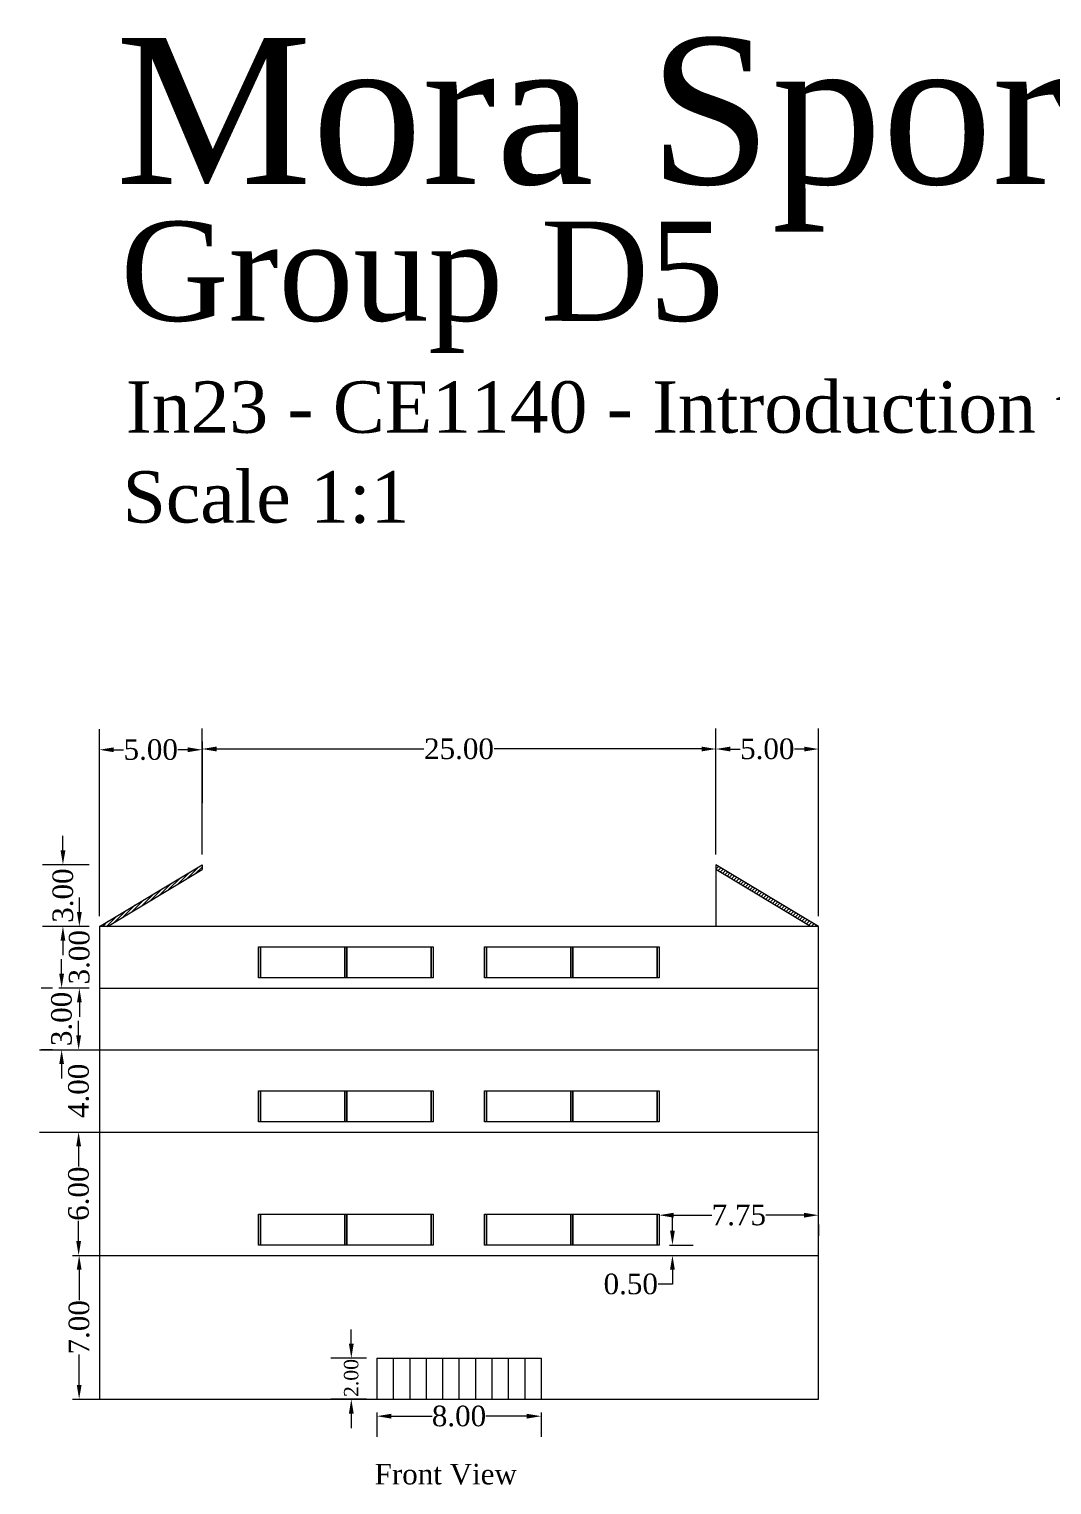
# Model space of a CAD drawing. Header units: metres. Extents: x 31 to 289, y -25 to 127.
# Drawn here: x 42.4 to 92.2, y 55.8 to 126.6 of the extents above; entities that cross this region are included whole.
import ezdxf

# ---------------------------------------------------------------- set-up
doc = ezdxf.new("R2010")
doc.units = ezdxf.units.M
doc.header["$MEASUREMENT"] = 0
for name, color, linetype in [('dim', 50, 'Continuous'), ('dw', 160, 'Continuous'), ('txt', 130, 'Continuous')]:
    doc.layers.add(name, color=color, linetype=linetype)
doc.styles.get("Standard").update_dxf_attribs({"font": 'times.ttf', "height": 1})
doc.dimstyles.new('1-1m', dxfattribs={"dimtxt": 0.7, "dimasz": 0.7, "dimexe": 1, "dimexo": 0.5, "dimgap": 0.09, "dimtad": 0, "dimtoh": 1, "dimzin": 0, "dimdsep": 46, "dimtxsty": 'Standard', "dimcen": 0.09, "dimclrd": 2, "dimclrt": 2, "dimadec": 0, "dimazin": 0, "dimtfac": 1, "dimtofl": 0, "dimtmove": 0, "dimatfit": 3, "dimfxl": 1, "dimtolj": 1, "dimtzin": 0, "dimarcsym": 0})

# ---------------------------------------------------------------- blocks, each defined once
blk = doc.blocks.new('*D158')
at = {"layer": 'Defpoints', "color": 0, "transparency": 16777216}
for p in [(45.813, 82.926), (44.839, 79.926), (45.813, 79.926)]:
    blk.add_point(p, dxfattribs=at)
at = {"layer": 'dim', "color": 2, "lineweight": -2, "transparency": 16777216}
for p, q in [((44.839, 83.626), (44.839, 84.326)), ((44.839, 79.226), (44.839, 78.526))]:
    blk.add_line(p, q, dxfattribs=at)
at = {"layer": 'dim', "color": 0, "lineweight": -2, "transparency": 16777216}
for p, q in [((45.313, 82.926), (43.839, 82.926)), ((45.313, 79.926), (43.839, 79.926))]:
    blk.add_line(p, q, dxfattribs=at)
at = {"layer": 'dim', "color": 2, "transparency": 16777216}
for points in [[(44.723, 83.626), (44.956, 83.626), (44.839, 82.926)], [(44.723, 79.226), (44.956, 79.226), (44.839, 79.926)]]:
    blk.add_solid(points, dxfattribs=at)
at = {"layer": 'dim', "color": 2, "transparency": 16777216, "insert": (44.839, 81.426), "char_height": 1, "attachment_point": 5, "rotation": 90}
blk.add_mtext('\\A1;3.00', dxfattribs=at)
blk = doc.blocks.new('*D159')
at = {"layer": 'Defpoints', "color": 0, "transparency": 16777216}
for p in [(44.033, 79.926), (43.976, 76.926), (44.033, 76.926)]:
    blk.add_point(p, dxfattribs=at)
at = {"layer": 'dim', "color": 2, "lineweight": -2, "transparency": 16777216}
for p, q in [((43.976, 80.626), (43.976, 81.326)), ((43.976, 76.226), (43.976, 75.526))]:
    blk.add_line(p, q, dxfattribs=at)
at = {"layer": 'dim', "color": 0, "lineweight": -2, "transparency": 16777216}
for p, q in [((43.533, 79.926), (42.976, 79.926)), ((43.533, 76.926), (42.976, 76.926))]:
    blk.add_line(p, q, dxfattribs=at)
at = {"layer": 'dim', "color": 2, "transparency": 16777216}
for points in [[(43.86, 80.626), (44.093, 80.626), (43.976, 79.926)], [(43.86, 76.226), (44.093, 76.226), (43.976, 76.926)]]:
    blk.add_solid(points, dxfattribs=at)
at = {"layer": 'dim', "color": 2, "transparency": 16777216, "insert": (43.976, 78.426), "char_height": 1, "attachment_point": 5, "rotation": 90}
blk.add_mtext('\\A1;3.00', dxfattribs=at)
blk = doc.blocks.new('*D160')
at = {"layer": 'Defpoints', "color": 0, "transparency": 16777216}
for p in [(42.394, 76.926), (42.394, 72.926), (44.804, 72.926)]:
    blk.add_point(p, dxfattribs=at)
at = {"layer": 'dim', "color": 2, "lineweight": -2, "transparency": 16777216}
for p, q in [((44.804, 77.626), (44.804, 78.326)), ((44.804, 72.226), (44.804, 71.526))]:
    blk.add_line(p, q, dxfattribs=at)
at = {"layer": 'dim', "color": 0, "lineweight": -2, "transparency": 16777216}
for p, q in [((42.894, 76.926), (45.804, 76.926)), ((42.894, 72.926), (45.804, 72.926))]:
    blk.add_line(p, q, dxfattribs=at)
at = {"layer": 'dim', "color": 2, "transparency": 16777216}
for points in [[(44.687, 77.626), (44.921, 77.626), (44.804, 76.926)], [(44.687, 72.226), (44.921, 72.226), (44.804, 72.926)]]:
    blk.add_solid(points, dxfattribs=at)
at = {"layer": 'dim', "color": 2, "transparency": 16777216, "insert": (44.804, 74.926), "char_height": 1, "attachment_point": 5, "rotation": 90}
blk.add_mtext('\\A1;4.00', dxfattribs=at)
blk = doc.blocks.new('*D161')
at = {"layer": 'Defpoints', "color": 0, "transparency": 16777216}
for p in [(44, 66.926), (44, 59.926), (44.829, 59.926)]:
    blk.add_point(p, dxfattribs=at)
at = {"layer": 'dim', "color": 0, "lineweight": -2, "transparency": 16777216}
for p, q in [((44.5, 66.926), (45.829, 66.926)), ((44.5, 59.926), (45.829, 59.926))]:
    blk.add_line(p, q, dxfattribs=at)
at = {"layer": 'dim', "color": 2, "lineweight": -2, "transparency": 16777216}
for p, q in [((44.829, 66.226), (44.829, 64.754)), ((44.829, 60.626), (44.829, 62.098))]:
    blk.add_line(p, q, dxfattribs=at)
at = {"layer": 'dim', "color": 2, "transparency": 16777216}
for points in [[(44.713, 66.226), (44.946, 66.226), (44.829, 66.926)], [(44.713, 60.626), (44.946, 60.626), (44.829, 59.926)]]:
    blk.add_solid(points, dxfattribs=at)
at = {"layer": 'dim', "color": 2, "transparency": 16777216, "insert": (44.829, 63.426), "char_height": 1, "attachment_point": 5, "rotation": 90}
blk.add_mtext('\\A1;7.00', dxfattribs=at)
blk = doc.blocks.new('*D162')
at = {"layer": 'Defpoints', "color": 0, "transparency": 16777216}
for p in [(43.999, 72.926), (43.999, 66.926), (44.804, 66.926)]:
    blk.add_point(p, dxfattribs=at)
at = {"layer": 'dim', "color": 0, "lineweight": -2, "transparency": 16777216}
for p, q in [((44.499, 72.926), (45.804, 72.926)), ((44.499, 66.926), (45.804, 66.926))]:
    blk.add_line(p, q, dxfattribs=at)
at = {"layer": 'dim', "color": 2, "lineweight": -2, "transparency": 16777216}
for p, q in [((44.804, 72.226), (44.804, 71.25)), ((44.804, 67.626), (44.804, 68.602))]:
    blk.add_line(p, q, dxfattribs=at)
at = {"layer": 'dim', "color": 2, "transparency": 16777216}
for points in [[(44.687, 72.226), (44.921, 72.226), (44.804, 72.926)], [(44.687, 67.626), (44.921, 67.626), (44.804, 66.926)]]:
    blk.add_solid(points, dxfattribs=at)
at = {"layer": 'dim', "color": 2, "transparency": 16777216, "insert": (44.804, 69.926), "char_height": 1, "attachment_point": 5, "rotation": 90}
blk.add_mtext('\\A1;6.00', dxfattribs=at)
blk = doc.blocks.new('*D163')
at = {"layer": 'Defpoints', "color": 0, "transparency": 16777216}
for p in [(75.813, 91.555), (75.813, 85.926), (80.813, 82.926)]:
    blk.add_point(p, dxfattribs=at)
at = {"layer": 'dim', "color": 0, "lineweight": -2, "transparency": 16777216}
for p, q in [((75.813, 86.426), (75.813, 92.555)), ((80.813, 83.426), (80.813, 92.555))]:
    blk.add_line(p, q, dxfattribs=at)
at = {"layer": 'dim', "color": 2, "lineweight": -2, "transparency": 16777216}
for p, q in [((76.513, 91.555), (76.992, 91.555)), ((80.113, 91.555), (79.633, 91.555))]:
    blk.add_line(p, q, dxfattribs=at)
at = {"layer": 'dim', "color": 2, "transparency": 16777216}
for points in [[(76.513, 91.672), (76.513, 91.438), (75.813, 91.555)], [(80.113, 91.672), (80.113, 91.438), (80.813, 91.555)]]:
    blk.add_solid(points, dxfattribs=at)
at = {"layer": 'dim', "color": 2, "transparency": 16777216, "insert": (78.313, 91.555), "char_height": 1, "attachment_point": 5}
blk.add_mtext('\\A1;5.00', dxfattribs=at)
blk = doc.blocks.new('*D164')
at = {"layer": 'Defpoints', "color": 0, "transparency": 16777216}
for p in [(50.813, 91.52), (50.813, 85.926), (45.813, 82.926)]:
    blk.add_point(p, dxfattribs=at)
at = {"layer": 'dim', "color": 0, "lineweight": -2, "transparency": 16777216}
for p, q in [((45.813, 83.426), (45.813, 92.52)), ((50.813, 86.426), (50.813, 92.52))]:
    blk.add_line(p, q, dxfattribs=at)
at = {"layer": 'dim', "color": 2, "lineweight": -2, "transparency": 16777216}
for p, q in [((46.513, 91.52), (46.992, 91.52)), ((50.113, 91.52), (49.633, 91.52))]:
    blk.add_line(p, q, dxfattribs=at)
at = {"layer": 'dim', "color": 2, "transparency": 16777216}
for points in [[(46.513, 91.636), (46.513, 91.403), (45.813, 91.52)], [(50.113, 91.636), (50.113, 91.403), (50.813, 91.52)]]:
    blk.add_solid(points, dxfattribs=at)
at = {"layer": 'dim', "color": 2, "transparency": 16777216, "insert": (48.313, 91.52), "char_height": 1, "attachment_point": 5}
blk.add_mtext('\\A1;5.00', dxfattribs=at)
blk = doc.blocks.new('*D165')
at = {"layer": 'Defpoints', "color": 0, "transparency": 16777216}
for p in [(44.041, 85.926), (45.813, 85.926), (45.813, 82.926)]:
    blk.add_point(p, dxfattribs=at)
at = {"layer": 'dim', "color": 2, "lineweight": -2, "transparency": 16777216}
for p, q in [((44.041, 86.626), (44.041, 87.326)), ((44.041, 82.226), (44.041, 81.526))]:
    blk.add_line(p, q, dxfattribs=at)
at = {"layer": 'dim', "color": 0, "lineweight": -2, "transparency": 16777216}
for p, q in [((45.313, 85.926), (43.041, 85.926)), ((45.313, 82.926), (43.041, 82.926))]:
    blk.add_line(p, q, dxfattribs=at)
at = {"layer": 'dim', "color": 2, "transparency": 16777216}
for points in [[(43.924, 86.626), (44.158, 86.626), (44.041, 85.926)], [(43.924, 82.226), (44.158, 82.226), (44.041, 82.926)]]:
    blk.add_solid(points, dxfattribs=at)
at = {"layer": 'dim', "color": 2, "transparency": 16777216, "insert": (44.041, 84.426), "char_height": 1, "attachment_point": 5, "rotation": 90}
blk.add_mtext('\\A1;3.00', dxfattribs=at)
blk = doc.blocks.new('*D166')
at = {"layer": 'Defpoints', "color": 0, "transparency": 16777216}
for p in [(75.813, 91.557), (50.813, 85.926), (75.813, 85.926)]:
    blk.add_point(p, dxfattribs=at)
at = {"layer": 'dim', "color": 0, "lineweight": -2, "transparency": 16777216}
for p, q in [((50.813, 86.426), (50.813, 92.557)), ((75.813, 86.426), (75.813, 92.557))]:
    blk.add_line(p, q, dxfattribs=at)
at = {"layer": 'dim', "color": 2, "lineweight": -2, "transparency": 16777216}
for p, q in [((51.513, 91.557), (61.604, 91.557)), ((75.113, 91.557), (65.022, 91.557))]:
    blk.add_line(p, q, dxfattribs=at)
at = {"layer": 'dim', "color": 2, "transparency": 16777216}
for points in [[(51.513, 91.674), (51.513, 91.44), (50.813, 91.557)], [(75.113, 91.674), (75.113, 91.44), (75.813, 91.557)]]:
    blk.add_solid(points, dxfattribs=at)
at = {"layer": 'dim', "color": 2, "transparency": 16777216, "insert": (63.313, 91.557), "char_height": 1, "attachment_point": 5}
blk.add_mtext('\\A1;25.00', dxfattribs=at)
blk = doc.blocks.new('*D177')
at = {"layer": 'Defpoints', "color": 0, "transparency": 16777216}
for p in [(58.072, 61.926), (59.315, 61.926), (59.315, 59.926)]:
    blk.add_point(p, dxfattribs=at)
at = {"layer": 'dim', "color": 2, "lineweight": -2, "transparency": 16777216}
for p, q in [((58.072, 62.626), (58.072, 63.326)), ((58.072, 59.226), (58.072, 58.526))]:
    blk.add_line(p, q, dxfattribs=at)
at = {"layer": 'dim', "color": 0, "lineweight": -2, "transparency": 16777216}
for p, q in [((58.815, 61.926), (57.072, 61.926)), ((58.815, 59.926), (57.072, 59.926))]:
    blk.add_line(p, q, dxfattribs=at)
at = {"layer": 'dim', "color": 2, "transparency": 16777216}
for points in [[(57.955, 62.626), (58.189, 62.626), (58.072, 61.926)], [(57.955, 59.226), (58.189, 59.226), (58.072, 59.926)]]:
    blk.add_solid(points, dxfattribs=at)
at = {"layer": 'dim', "color": 2, "transparency": 16777216, "insert": (58.072, 60.96), "char_height": 0.7, "attachment_point": 5, "rotation": 90}
blk.add_mtext('\\A1;2.00', dxfattribs=at)
blk = doc.blocks.new('*D178')
at = {"layer": 'Defpoints', "color": 0, "transparency": 16777216}
for p in [(59.315, 59.779), (67.312, 59.779), (67.312, 59.102)]:
    blk.add_point(p, dxfattribs=at)
at = {"layer": 'dim', "color": 0, "lineweight": -2, "transparency": 16777216}
for p, q in [((59.315, 59.279), (59.315, 58.102)), ((67.312, 59.279), (67.312, 58.102))]:
    blk.add_line(p, q, dxfattribs=at)
at = {"layer": 'dim', "color": 2, "lineweight": -2, "transparency": 16777216}
for p, q in [((60.015, 59.102), (62.002, 59.102)), ((66.612, 59.102), (64.624, 59.102))]:
    blk.add_line(p, q, dxfattribs=at)
at = {"layer": 'dim', "color": 2, "transparency": 16777216}
for points in [[(60.015, 59.218), (60.015, 58.985), (59.315, 59.102)], [(66.612, 59.218), (66.612, 58.985), (67.312, 59.102)]]:
    blk.add_solid(points, dxfattribs=at)
at = {"layer": 'dim', "color": 2, "transparency": 16777216, "insert": (63.313, 59.102), "char_height": 1, "attachment_point": 5}
blk.add_mtext('\\A1;8.00', dxfattribs=at)
blk = doc.blocks.new('*D181')
at = {"layer": 'Defpoints', "color": 0, "transparency": 16777216}
for p in [(73.054, 67.426), (73.054, 66.926), (73.699, 66.926)]:
    blk.add_point(p, dxfattribs=at)
at = {"layer": 'dim', "color": 2, "lineweight": -2, "transparency": 16777216}
for p, q in [((73.699, 68.126), (73.699, 68.826)), ((73.699, 66.226), (73.699, 65.526)), ((73.699, 65.526), (72.999, 65.526))]:
    blk.add_line(p, q, dxfattribs=at)
at = {"layer": 'dim', "color": 0, "lineweight": -2, "transparency": 16777216}
for p, q in [((73.554, 67.426), (74.699, 67.426)), ((73.554, 66.926), (74.699, 66.926))]:
    blk.add_line(p, q, dxfattribs=at)
at = {"layer": 'dim', "color": 2, "transparency": 16777216}
for points in [[(73.582, 68.126), (73.815, 68.126), (73.699, 67.426)], [(73.582, 66.226), (73.815, 66.226), (73.699, 66.926)]]:
    blk.add_solid(points, dxfattribs=at)
at = {"layer": 'dim', "color": 2, "transparency": 16777216, "insert": (71.67, 65.526), "char_height": 1, "attachment_point": 5}
blk.add_mtext('\\A1;0.50', dxfattribs=at)
blk = doc.blocks.new('*D182')
at = {"layer": 'Defpoints', "color": 0, "transparency": 16777216}
for p in [(73.054, 68.926), (80.804, 68.926), (80.804, 68.88)]:
    blk.add_point(p, dxfattribs=at)
at = {"layer": 'dim', "color": 2, "lineweight": -2, "transparency": 16777216}
for p, q in [((73.754, 68.88), (75.623, 68.88)), ((80.104, 68.88), (78.235, 68.88))]:
    blk.add_line(p, q, dxfattribs=at)
at = {"layer": 'dim', "color": 0, "lineweight": -2, "transparency": 16777216}
for p, q in [((73.054, 68.426), (73.054, 67.88)), ((80.804, 68.426), (80.804, 67.88))]:
    blk.add_line(p, q, dxfattribs=at)
at = {"layer": 'dim', "color": 2, "transparency": 16777216}
for points in [[(73.754, 68.997), (73.754, 68.763), (73.054, 68.88)], [(80.104, 68.997), (80.104, 68.763), (80.804, 68.88)]]:
    blk.add_solid(points, dxfattribs=at)
at = {"layer": 'dim', "color": 2, "transparency": 16777216, "insert": (76.929, 68.88), "char_height": 1, "attachment_point": 5}
blk.add_mtext('\\A1;7.75', dxfattribs=at)

msp = doc.modelspace()

# ---------------------------------------------------------------- hatches: boundary and pattern name
at = {"true_color": 0xcd2027}
h = msp.add_hatch(dxfattribs=at)
h.set_pattern_fill('ANSI31', color=242)
h.paths.add_polyline_path([(50.813, 85.693), (50.813, 85.926), (45.813, 82.926), (46.201, 82.926)])
h = msp.add_hatch(dxfattribs=at)
h.set_pattern_fill('ANSI31', color=242)
h.paths.add_polyline_path([(130.411, 85.926), (130.411, 85.693), (135.022, 82.926), (135.411, 82.926)])
h.paths.add_polyline_path([(105.411, 85.693), (105.411, 85.926), (100.411, 82.926), (100.8, 82.926)])
h.paths.add_polyline_path([(75.813, 85.926), (75.813, 85.693), (80.424, 82.926), (80.813, 82.926)])

# ---------------------------------------------------------------- linework, layer by layer
for p, q in [((50.813, 91.926), (50.813, 88.926)), ((45.813, 82.926), (50.813, 85.926)), ((46.201, 82.926), (50.813, 85.693)), ((50.813, 85.926), (50.813, 85.693)), ((80.813, 82.926), (75.813, 85.926)), ((75.813, 85.926), (75.813, 82.926)), ((80.424, 82.926), (75.813, 85.693)), ((80.813, 82.926), (45.813, 82.926)), ((45.813, 82.926), (45.813, 79.926)), ((80.813, 79.926), (80.813, 82.926)), ((45.813, 79.926), (45.813, 76.926)), ((45.813, 79.926), (80.813, 79.926)), ((80.813, 76.926), (80.813, 79.926)), ((45.813, 76.926), (45.813, 72.926)), ((45.813, 76.926), (80.813, 76.926)), ((80.813, 72.926), (80.813, 76.926)), ((45.812, 72.926), (45.812, 66.926)), ((45.813, 72.926), (80.813, 72.926)), ((80.812, 66.926), (80.812, 72.926)), ((45.812, 66.926), (45.812, 59.926)), ((45.812, 66.926), (80.812, 66.926)), ((80.812, 59.926), (80.812, 66.926)), ((45.812, 59.926), (80.812, 59.926))]:
    msp.add_line(p, q)
at = {"layer": 'dw'}
for p, q in [((59.315, 61.926), (60.915, 61.926)), ((59.315, 61.926), (59.315, 59.926)), ((60.115, 61.926), (60.115, 59.926)), ((60.912, 61.926), (62.512, 61.926)), ((60.912, 61.926), (60.912, 59.926)), ((60.915, 61.926), (60.915, 59.926)), ((61.712, 61.926), (61.712, 59.926)), ((62.512, 61.926), (62.512, 59.926)), ((62.512, 61.926), (64.112, 61.926)), ((62.512, 61.926), (62.512, 59.926)), ((63.312, 61.926), (63.312, 59.926)), ((64.112, 61.926), (64.112, 59.926)), ((64.112, 61.926), (65.712, 61.926)), ((64.112, 61.926), (64.112, 59.926)), ((64.912, 61.926), (64.912, 59.926)), ((65.712, 61.926), (65.712, 59.926)), ((65.712, 61.926), (67.312, 61.926)), ((65.712, 61.926), (65.712, 59.926)), ((66.512, 61.926), (66.512, 59.926)), ((67.312, 61.926), (67.312, 59.926)), ((59.315, 59.926), (60.915, 59.926)), ((60.912, 59.926), (62.512, 59.926)), ((62.512, 59.926), (64.112, 59.926)), ((64.112, 59.926), (65.712, 59.926)), ((65.712, 59.926), (67.312, 59.926))]:
    msp.add_line(p, q, dxfattribs=at)
for points in [[(53.555, 81.926), (53.655, 81.926), (53.655, 80.426), (53.555, 80.426)], [(53.655, 81.926), (57.755, 81.926), (57.755, 80.426), (53.655, 80.426)], [(57.755, 81.926), (57.855, 81.926), (57.855, 80.426), (57.755, 80.426)], [(57.855, 81.926), (61.955, 81.926), (61.955, 80.426), (57.855, 80.426)], [(61.955, 81.926), (62.055, 81.926), (62.055, 80.426), (61.955, 80.426)], [(64.555, 81.926), (64.655, 81.926), (64.655, 80.426), (64.555, 80.426)], [(64.655, 81.926), (68.755, 81.926), (68.755, 80.426), (64.655, 80.426)], [(68.755, 81.926), (68.855, 81.926), (68.855, 80.426), (68.755, 80.426)], [(68.855, 81.926), (72.955, 81.926), (72.955, 80.426), (68.855, 80.426)], [(72.955, 81.926), (73.055, 81.926), (73.055, 80.426), (72.955, 80.426)], [(53.555, 74.926), (53.655, 74.926), (53.655, 73.426), (53.555, 73.426)], [(53.655, 74.926), (57.755, 74.926), (57.755, 73.426), (53.655, 73.426)], [(57.755, 74.926), (57.855, 74.926), (57.855, 73.426), (57.755, 73.426)], [(57.855, 74.926), (61.955, 74.926), (61.955, 73.426), (57.855, 73.426)], [(61.955, 74.926), (62.055, 74.926), (62.055, 73.426), (61.955, 73.426)], [(64.555, 74.926), (64.655, 74.926), (64.655, 73.426), (64.555, 73.426)], [(64.655, 74.926), (68.755, 74.926), (68.755, 73.426), (64.655, 73.426)], [(68.755, 74.926), (68.855, 74.926), (68.855, 73.426), (68.755, 73.426)], [(68.855, 74.926), (72.955, 74.926), (72.955, 73.426), (68.855, 73.426)], [(72.955, 74.926), (73.055, 74.926), (73.055, 73.426), (72.955, 73.426)], [(53.554, 68.926), (53.654, 68.926), (53.654, 67.426), (53.554, 67.426)], [(53.654, 68.926), (57.754, 68.926), (57.754, 67.426), (53.654, 67.426)], [(57.754, 68.926), (57.854, 68.926), (57.854, 67.426), (57.754, 67.426)], [(57.854, 68.926), (61.954, 68.926), (61.954, 67.426), (57.854, 67.426)], [(61.954, 68.926), (62.054, 68.926), (62.054, 67.426), (61.954, 67.426)], [(64.554, 68.926), (64.654, 68.926), (64.654, 67.426), (64.554, 67.426)], [(64.654, 68.926), (68.754, 68.926), (68.754, 67.426), (64.654, 67.426)], [(68.754, 68.926), (68.854, 68.926), (68.854, 67.426), (68.754, 67.426)], [(68.854, 68.926), (72.954, 68.926), (72.954, 67.426), (68.854, 67.426)], [(72.954, 68.926), (73.054, 68.926), (73.054, 67.426), (72.954, 67.426)]]:
    msp.add_lwpolyline(points, close=True, dxfattribs=at)

# ---------------------------------------------------------------- texts
at = {"layer": 'txt'}
for s, height, p in [('Mora Sports Complex ', 7.10982, (46.608, 119.04)), ('Group D5', 4.8287, (46.835, 112.386)), ('In23 - CE1140 - Introduction to Conceptual Design [S2 & S3]', 2.50175, (47.102, 106.94)), ('Scale 1:1', 2.5018, (46.946, 102.57))]:
    msp.add_text(s, height=height, dxfattribs=at).set_placement(p)
at = {"layer": 'txt', "insert": (59.208, 56.784), "char_height": 1, "attachment_point": 1}
msp.add_mtext_dynamic_manual_height_columns('Front View', width=8.20046, gutter_width=1, heights=[1.287], dxfattribs=at)

# ---------------------------------------------------------------- dimensions: what is measured, and where the dimension line sits
at = {"layer": 'dim'}
for base, p1, p2, picture, middle in [((50.813, 91.52), (45.813, 82.926), (50.813, 85.926), '*D164', (48.313, 91.52)), ((75.813, 91.557), (50.813, 85.926), (75.813, 85.926), '*D166', (63.313, 91.557)), ((75.813, 91.555), (80.813, 82.926), (75.813, 85.926), '*D163', (78.313, 91.555)), ((80.804, 68.88), (73.054, 68.926), (80.804, 68.926), '*D182', (76.929, 68.88)), ((67.312, 59.102), (59.315, 59.779), (67.312, 59.779), '*D178', (63.313, 59.102))]:
    dim = msp.add_linear_dim(base=base, p1=p1, p2=p2, dimstyle='1-1m', dxfattribs=at)
    dim.commit()
    dim.dimension.update_dxf_attribs({"geometry": picture, "text_midpoint": middle})
for base, p1, p2, picture, middle in [((44.041, 85.926), (45.813, 82.926), (45.813, 85.926), '*D165', (44.041, 84.426)), ((44.839, 79.926), (45.813, 82.926), (45.813, 79.926), '*D158', (44.839, 81.426)), ((43.976, 76.926), (44.033, 79.926), (44.033, 76.926), '*D159', (43.976, 78.426)), ((44.804, 72.926), (42.394, 76.926), (42.394, 72.926), '*D160', (44.804, 74.926)), ((44.804, 66.926), (43.999, 72.926), (43.999, 66.926), '*D162', (44.804, 69.926)), ((44.829, 59.926), (44, 66.926), (44, 59.926), '*D161', (44.829, 63.426)), ((58.072, 61.926), (59.315, 59.926), (59.315, 61.926), '*D177', (58.072, 60.96))]:
    dim = msp.add_linear_dim(base=base, p1=p1, p2=p2, angle=90, dimstyle='1-1m', dxfattribs=at)
    dim.commit()
    dim.dimension.update_dxf_attribs({"geometry": picture, "text_midpoint": middle, "dimtype": 160})
dim = msp.add_linear_dim(base=(73.699, 66.926), p1=(73.054, 67.426), p2=(73.054, 66.926), angle=90, dimstyle='1-1m', dxfattribs=at)
dim.commit()
dim.dimension.update_dxf_attribs({"geometry": '*D181', "text_midpoint": (71.67, 65.526)})

doc.saveas('drawing.dxf')
